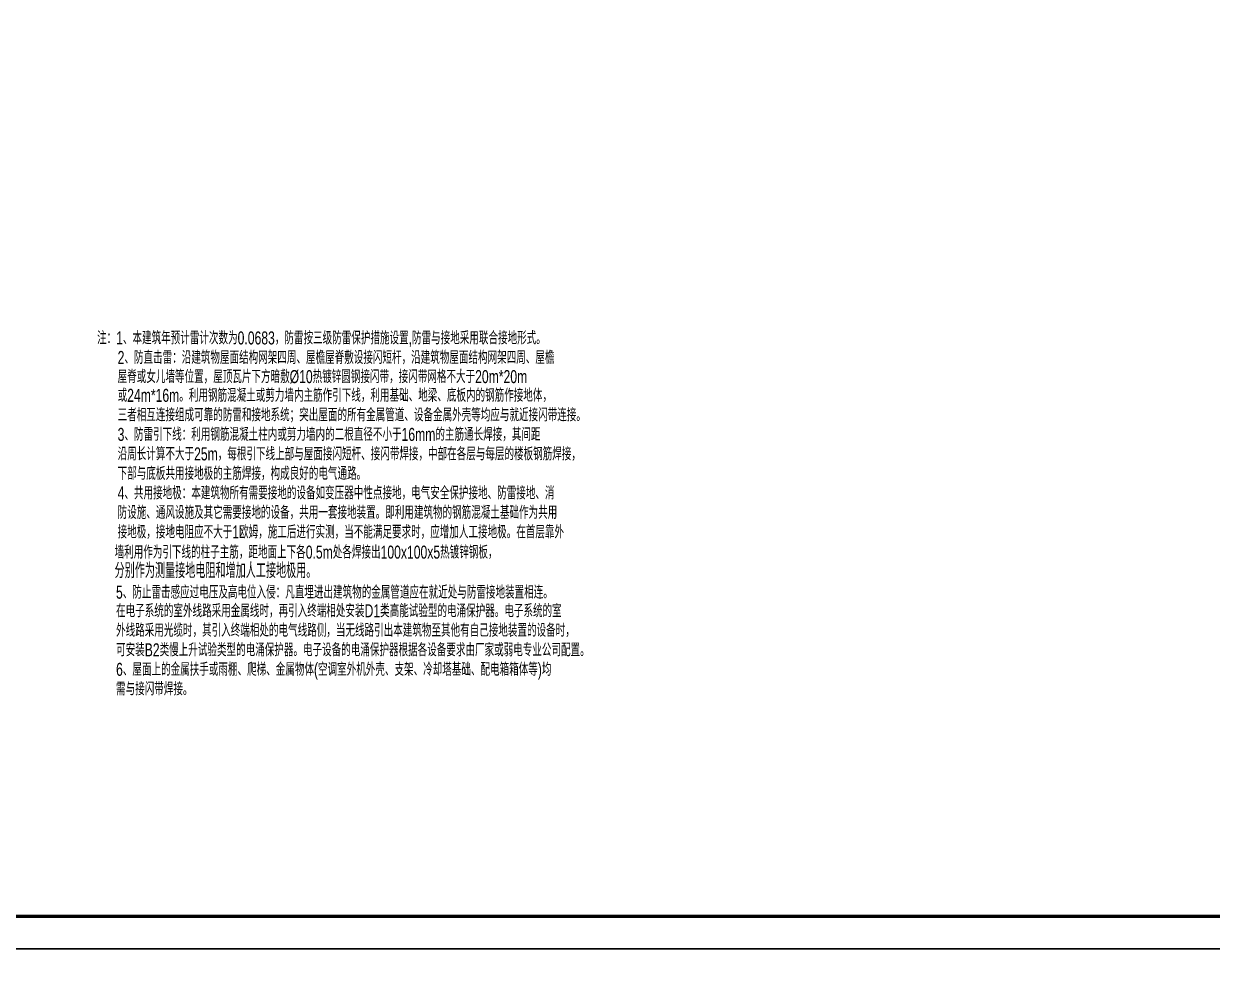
# Model space of a CAD drawing. Extents: x 3002737 to 4077523, y -995787 to -7267.
# Drawn here: x 3148487 to 3185049, y -758662 to -729735 of the extents above; entities that cross this region are included whole.
import ezdxf

# ---------------------------------------------------------------- set-up
doc = ezdxf.new("R2010")
doc.units = 0
doc.header["$LTSCALE"] = 1000
doc.header["$MEASUREMENT"] = 0
doc.layers.add('DIM-照明', color=7, linetype='CONTINUOUS')
doc.layers.add('yichutu', color=7, linetype='CONTINUOUS', true_color=0xffffff, plot=False)
doc.layers.add('图框', color=147, linetype='CONTINUOUS', lineweight=20)
doc.styles.add('zjdz', font='zjdz-s.shx', dxfattribs={"width": 0.7, "bigfont": 'zjdz.shx'})

msp = doc.modelspace()

# ---------------------------------------------------------------- linework, layer by layer
at = {"layer": 'yichutu', "color": 7, "true_color": 0xffffff}
for points in [[(3116835, -758186.6), (3116835, -698786.6), (3200935, -698786.6), (3200935, -758186.6)], [(3116835, -817586.6), (3116835, -758186.6), (3200935, -758186.6), (3200935, -817586.6)]]:
    msp.add_lwpolyline(points, close=True, dxfattribs=at)
at = {"layer": '图框'}
for points in [[(3116835, -698786.6), (3200935, -698786.6), (3200935, -758186.6), (3116835, -758186.6)], [(3116835, -698786.6), (3200935, -698786.6), (3200935, -758186.6), (3116835, -758186.6)], [(3116835, -758186.6), (3200935, -758186.6), (3200935, -817586.6), (3116835, -817586.6)], [(3116835, -758186.6), (3200935, -758186.6), (3200935, -817586.6), (3116835, -817586.6)]]:
    msp.add_lwpolyline(points, close=True, dxfattribs=at)
at = {"layer": '图框', "const_width": 100}
msp.add_lwpolyline([(3199935, -757186.6), (3199935, -699786.6), (3119335, -699786.6), (3119335, -757186.6)], close=True, dxfattribs=at)

# ---------------------------------------------------------------- texts
at = {"layer": 'DIM-照明', "color": 7, "linetype": 'Continuous', "style": 'zjdz', "width": 0.7}
for s, height, p in [('注：1、本建筑年预计雷计次数为0.0683，防雷按三级防雷保护措施设置,防雷与接地采用联合接地形式。', 400, (3150741.7, -739598.2)), ('2、防直击雷：沿建筑物屋面结构网架四周、屋檐屋脊敷设接闪短杆，沿建筑物屋面结构网架四周、屋檐', 400, (3151375.2, -740198.6)), ('屋脊或女儿墙等位置，屋顶瓦片下方暗敷%%C10热镀锌圆钢接闪带，接闪带网格不大于20m*20m', 400, (3151375.2, -740787.9)), ('或24m*16m。利用钢筋混凝土或剪力墙内主筋作引下线，利用基础、地梁、底板内的钢筋作接地体，', 400, (3151375.2, -741363.8)), ('三者相互连接组成可靠的防雷和接地系统；突出屋面的所有金属管道、设备金属外壳等均应与就近接闪带连接。', 400, (3151375.2, -741964.2)), ('3、防雷引下线：利用钢筋混凝土柱内或剪力墙内的二根直径不小于16mm的主筋通长焊接，其间距', 400, (3151375.2, -742564.6)), ('沿周长计算不大于25m，每根引下线上部与屋面接闪短杆、接闪带焊接，中部在各层与每层的楼板钢筋焊接，', 400, (3151375.2, -743164.9)), ('下部与底板共用接地极的主筋焊接，构成良好的电气通路。', 400, (3151375.2, -743765.3)), ('4、共用接地极：本建筑物所有需要接地的设备如变压器中性点接地，电气安全保护接地、防雷接地、消', 400, (3151375.2, -744365.6)), ('防设施、通风设施及其它需要接地的设备，共用一套接地装置。即利用建筑物的钢筋混凝土基础作为共用', 400, (3151375.2, -744966)), ('接地极，接地电阻应不大于1欧姆，施工后进行实测，当不能满足要求时，应增加人工接地极。在首层靠外', 400, (3151375.2, -745566.4)), ('墙利用作为引下线的柱子主筋，距地面上下各0.5m处各焊接出100x100x5热镀锌钢板，', 400, (3151281.9, -746186.6)), ('分别作为测量接地电阻和增加人工接地极用。', 466.667, (3151281.9, -746787)), ('5、防止雷击感应过电压及高电位入侵：凡直埋进出建筑物的金属管道应在就近处与防雷接地装置相连。', 400, (3151325.1, -747419.3)), ('在电子系统的室外线路采用金属线时，再引入终端相处安装D1类高能试验型的电涌保护器。电子系统的室', 400, (3151326.8, -747990.5)), ('外线路采用光缆时，其引入终端相处的电气线路侧，当无线路引出本建筑物至其他有自己接地装置的设备时，', 400, (3151326.8, -748590.8)), ('可安装B2类慢上升试验类型的电涌保护器。电子设备的电涌保护器根据各设备要求由厂家或弱电专业公司配置。', 400, (3151326.8, -749191.2)), ('6、屋面上的金属扶手或雨棚、爬梯、金属物体(空调室外机外壳、支架、冷却塔基础、配电箱箱体等)均', 400, (3151326.8, -749791.6)), ('需与接闪带焊接。', 400, (3151326.8, -750391.9))]:
    msp.add_text(s, height=height, dxfattribs=at).set_placement(p)

doc.saveas('drawing.dxf')
